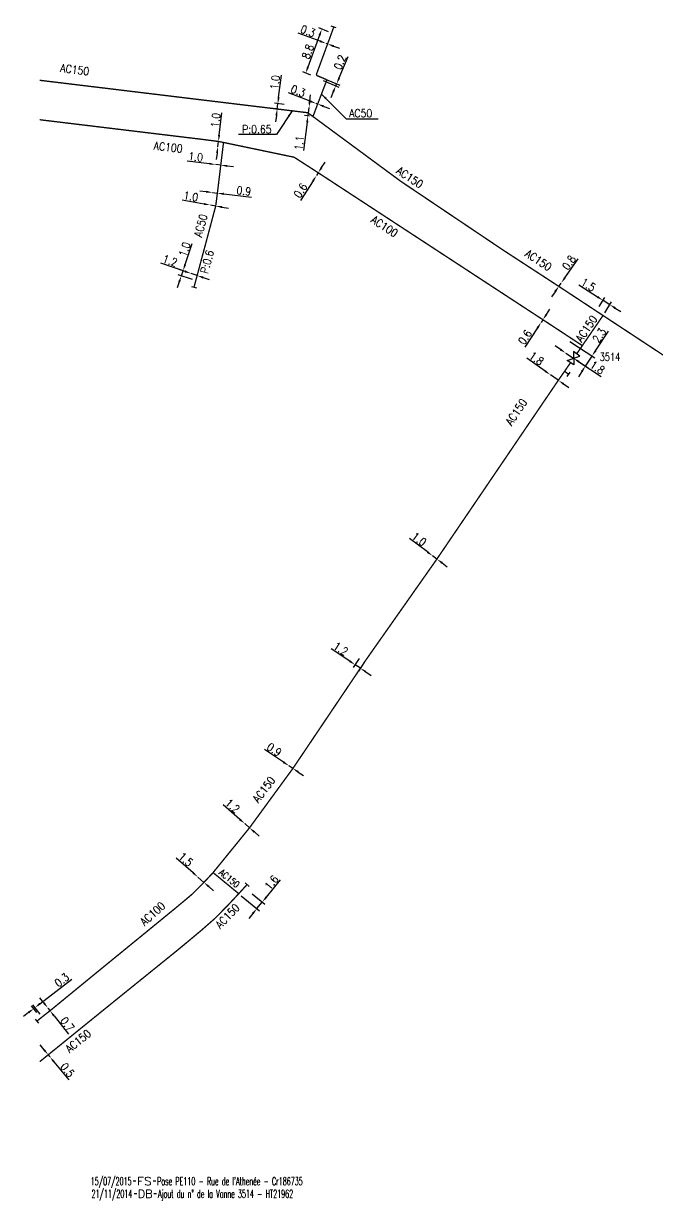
# Model space of a CAD drawing. Header units: millimetres. Extents: x 107995 to 109002, y 120994 to 122000.
# Drawn here: x 107997 to 108115.8, y 121259.9 to 121480.4 of the extents above; entities that cross this region are included whole.
import ezdxf
from ezdxf.enums import TextEntityAlignment as Align

# ---------------------------------------------------------------- set-up
doc = ezdxf.new("R2010")
doc.units = ezdxf.units.MM
doc.header["$PDMODE"] = 34
doc.linetypes.add('L_25_AP', pattern=[2000, 1000, 1000])
doc.layers.get('0').update_dxf_attribs({"linetype": 'CONTINUOUS'})
doc.layers.get('DEFPOINTS').update_dxf_attribs({"linetype": 'CONTINUOUS'})
for name, color, linetype in [('L_150', 1, 'CONTINUOUS'), ('L_300', 7, 'CONTINUOUS'), ('L_340', 7, 'CONTINUOUS'), ('L_910', 7, 'CONTINUOUS')]:
    doc.layers.add(name, color=color, linetype=linetype)
doc.styles.add('G_ROMANS', font='ROMANS.SHX', dxfattribs={"width": 0.75})
doc.styles.get("Standard").update_dxf_attribs({"font": 'romans.shx', "width": 0.85})
doc.dimstyles.get("Standard").update_dxf_attribs({"dimtxt": 1.5, "dimasz": 1.2, "dimexe": 0.625, "dimexo": 0.625, "dimgap": 0.25, "dimtad": 1, "dimdec": 1, "dimzin": 0, "dimdsep": 46, "dimtxsty": 'Standard', "dimcen": -0.5, "dimadec": 0, "dimazin": 0, "dimtfac": 1, "dimtdec": 1, "dimtmove": 0, "dimatfit": 3, "dimfxl": 0, "dimtolj": 1, "dimtzin": 0, "dimarcsym": 0})

# ---------------------------------------------------------------- blocks, each defined once
blk = doc.blocks.new('*D488')
at = {"layer": 'DEFPOINTS', "color": 0, "linetype": 'Continuous', "transparency": 16777216}
for p in [(108052.2, 121452.42), (108051.87, 121451.91), (108051.87, 121451.91)]:
    blk.add_point(p, dxfattribs=at)
at = {"layer": 'L_150', "color": 0, "linetype": 'Continuous', "lineweight": -2, "transparency": 16777216}
for p, q in [((108052.84, 121453.43), (108053.49, 121454.44)), ((108052.2, 121452.42), (108051.87, 121451.91)), ((108051.23, 121450.9), (108048.87, 121447.22))]:
    blk.add_line(p, q, dxfattribs=at)
at = {"layer": 'L_150', "color": 0, "linetype": 'Continuous', "transparency": 16777216}
for points in [[(108052.67, 121453.54), (108053.01, 121453.32), (108052.2, 121452.42)], [(108051.06, 121451.01), (108051.39, 121450.79), (108051.87, 121451.91)]]:
    blk.add_solid(points, dxfattribs=at)
at = {"layer": 'L_150', "color": 0, "linetype": 'Continuous', "transparency": 16777216, "insert": (108048.88, 121449.09), "char_height": 1.5, "attachment_point": 5, "rotation": 57.4006}
blk.add_mtext('\\A1;0.6', dxfattribs=at)
blk = doc.blocks.new('*D489')
at = {"layer": 'DEFPOINTS', "color": 0, "linetype": 'Continuous', "transparency": 16777216}
for p in [(108093.98, 121424.39), (108093.98, 121424.39), (108094.31, 121424.89)]:
    blk.add_point(p, dxfattribs=at)
at = {"layer": 'L_150', "color": 0, "linetype": 'Continuous', "lineweight": -2, "transparency": 16777216}
for p, q in [((108094.98, 121425.89), (108095.64, 121426.89)), ((108093.32, 121423.39), (108090.91, 121419.74)), ((108094.31, 121424.89), (108093.98, 121424.39))]:
    blk.add_line(p, q, dxfattribs=at)
at = {"layer": 'L_150', "color": 0, "linetype": 'Continuous', "transparency": 16777216}
for points in [[(108094.81, 121426), (108095.14, 121425.78), (108094.31, 121424.89)], [(108093.15, 121423.5), (108093.49, 121423.28), (108093.98, 121424.39)]]:
    blk.add_solid(points, dxfattribs=at)
at = {"layer": 'L_150', "color": 0, "linetype": 'Continuous', "transparency": 16777216, "insert": (108090.95, 121421.62), "char_height": 1.5, "attachment_point": 5, "rotation": 56.5416}
blk.add_mtext('\\A1;0.6', dxfattribs=at)
blk = doc.blocks.new('*D490')
at = {"layer": 'DEFPOINTS', "color": 0, "linetype": 'Continuous', "transparency": 16777216}
for p in [(108095.72, 121414.57), (108095.72, 121414.57), (108097.2, 121413.54)]:
    blk.add_point(p, dxfattribs=at)
at = {"layer": 'L_150', "color": 0, "linetype": 'Continuous', "lineweight": -2, "transparency": 16777216}
for p, q in [((108094.74, 121415.26), (108091.31, 121417.67)), ((108097.2, 121413.54), (108095.72, 121414.57)), ((108098.18, 121412.85), (108099.16, 121412.16))]:
    blk.add_line(p, q, dxfattribs=at)
at = {"layer": 'L_150', "color": 0, "linetype": 'Continuous', "transparency": 16777216}
for points in [[(108094.86, 121415.43), (108094.63, 121415.1), (108095.72, 121414.57)], [(108098.29, 121413.01), (108098.06, 121412.68), (108097.2, 121413.54)]]:
    blk.add_solid(points, dxfattribs=at)
at = {"layer": 'L_150', "color": 0, "linetype": 'Continuous', "transparency": 16777216, "insert": (108093.11, 121417.63), "char_height": 1.5, "attachment_point": 5, "rotation": 324.9019}
blk.add_mtext('\\A1;1.8', dxfattribs=at)
blk = doc.blocks.new('*D491')
at = {"layer": 'DEFPOINTS', "color": 0, "linetype": 'Continuous', "transparency": 16777216}
for p in [(108105.58, 121428.51), (108104.54, 121426.85), (108105.58, 121425.68)]:
    blk.add_point(p, dxfattribs=at)
at = {"layer": 'L_150', "color": 0, "linetype": 'Continuous', "lineweight": -2, "transparency": 16777216}
for p, q in [((108104.57, 121429.14), (108101.02, 121431.37)), ((108104.87, 121427.38), (108105.92, 121429.04)), ((108106.85, 121427.71), (108105.58, 121428.51)), ((108105.91, 121426.21), (108107.19, 121428.24)), ((108107.87, 121427.07), (108108.89, 121426.43))]:
    blk.add_line(p, q, dxfattribs=at)
at = {"layer": 'L_150', "color": 0, "linetype": 'Continuous', "transparency": 16777216}
for points in [[(108104.67, 121429.31), (108104.46, 121428.98), (108105.58, 121428.51)], [(108107.98, 121427.24), (108107.76, 121426.9), (108106.85, 121427.71)]]:
    blk.add_solid(points, dxfattribs=at)
at = {"layer": 'L_150', "color": 0, "linetype": 'Continuous', "transparency": 16777216, "insert": (108102.82, 121431.43), "char_height": 1.5, "attachment_point": 5, "rotation": 327.8589}
blk.add_mtext('\\A1;1.5', dxfattribs=at)
blk = doc.blocks.new('*D492')
at = {"layer": 'DEFPOINTS', "color": 0, "linetype": 'Continuous', "transparency": 16777216}
for p in [(108073.64, 121380.65), (108073.64, 121380.65), (108074.44, 121380.05)]:
    blk.add_point(p, dxfattribs=at)
at = {"layer": 'L_150', "color": 0, "linetype": 'Continuous', "lineweight": -2, "transparency": 16777216}
for p, q in [((108072.68, 121381.37), (108069.33, 121383.88)), ((108074.44, 121380.05), (108073.64, 121380.65)), ((108075.4, 121379.33), (108076.36, 121378.61))]:
    blk.add_line(p, q, dxfattribs=at)
at = {"layer": 'L_150', "color": 0, "linetype": 'Continuous', "transparency": 16777216}
for points in [[(108072.8, 121381.53), (108072.56, 121381.21), (108073.64, 121380.65)], [(108075.52, 121379.49), (108075.28, 121379.17), (108074.44, 121380.05)]]:
    blk.add_solid(points, dxfattribs=at)
at = {"layer": 'L_150', "color": 0, "linetype": 'Continuous', "transparency": 16777216, "insert": (108071.12, 121383.78), "char_height": 1.5, "attachment_point": 5, "rotation": 323.1445}
blk.add_mtext('\\A1;1.0', dxfattribs=at)
blk = doc.blocks.new('*D497')
at = {"layer": 'DEFPOINTS', "color": 0, "linetype": 'Continuous', "transparency": 16777216}
for p in [(108097.3, 121431.13), (108097.73, 121431.74), (108097.73, 121431.74)]:
    blk.add_point(p, dxfattribs=at)
at = {"layer": 'L_150', "color": 0, "linetype": 'Continuous', "lineweight": -2, "transparency": 16777216}
for p, q in [((108098.42, 121432.72), (108100.93, 121436.3)), ((108096.61, 121430.14), (108095.92, 121429.16)), ((108097.3, 121431.13), (108097.73, 121431.74))]:
    blk.add_line(p, q, dxfattribs=at)
at = {"layer": 'L_150', "color": 0, "linetype": 'Continuous', "transparency": 16777216}
for points in [[(108098.25, 121432.84), (108098.58, 121432.61), (108097.73, 121431.74)], [(108096.44, 121430.26), (108096.77, 121430.03), (108097.3, 121431.13)]]:
    blk.add_solid(points, dxfattribs=at)
at = {"layer": 'L_150', "color": 0, "linetype": 'Continuous', "transparency": 16777216, "insert": (108099.2, 121435.58), "char_height": 1.5, "attachment_point": 5, "rotation": 54.9052}
blk.add_mtext('\\A1;0.8', dxfattribs=at)
blk = doc.blocks.new('*D880')
at = {"layer": 'DEFPOINTS', "color": 0, "linetype": 'Continuous', "transparency": 16777216}
for p in [(108098.87, 121421.16), (108100.07, 121417.67), (108103.52, 121418.09)]:
    blk.add_point(p, dxfattribs=at)
at = {"layer": 'L_300', "color": 0, "linetype": 'Continuous', "lineweight": -2, "transparency": 16777216}
for p, q in [((108104.18, 121419.09), (108106.59, 121422.73)), ((108099.39, 121420.82), (108104.04, 121417.74)), ((108100.59, 121417.33), (108102.8, 121415.86)), ((108102.28, 121416.21), (108103.52, 121418.09)), ((108101.62, 121415.21), (108100.96, 121414.21))]:
    blk.add_line(p, q, dxfattribs=at)
at = {"layer": 'L_300', "color": 0, "linetype": 'Continuous', "transparency": 16777216}
for points in [[(108104.02, 121419.2), (108104.35, 121418.98), (108103.52, 121418.09)], [(108101.45, 121415.32), (108101.79, 121415.1), (108102.28, 121416.21)]]:
    blk.add_solid(points, dxfattribs=at)
at = {"layer": 'L_300', "color": 0, "linetype": 'Continuous', "transparency": 16777216, "insert": (108104.88, 121421.96), "char_height": 1.5, "attachment_point": 5, "rotation": 56.5416}
blk.add_mtext('\\A1;2.3', dxfattribs=at)
blk = doc.blocks.new('L_300_03')
at = {"color": 0, "linetype": 'Continuous', "flags": 128}
blk.add_lwpolyline([(-1, 0.75), (1, -0.75), (1, 0.75), (-1, -0.75), (-1, 0.75)], dxfattribs=at)
at = {"color": 0, "linetype": 'Continuous', "width": 0.75}
blk.add_attdef('NUM', text='', height=1.5, dxfattribs=at).set_placement((0, 2.1), align=Align.MIDDLE_CENTER)
at = {"color": 0, "linetype": 'Continuous', "width": 0.75, "flags": 3}
for tag, p in [('DEF_LEG', (0, -5)), ('DEF_COUP', (0, -7.5)), ('DEF_TYPE', (0, -10))]:
    blk.add_attdef(tag, text='', height=1.2, dxfattribs=at).set_placement(p, align=Align.MIDDLE)
blk = doc.blocks.new('*D881')
at = {"layer": 'DEFPOINTS', "color": 0, "linetype": 'Continuous', "transparency": 16777216}
for p in [(108033.37, 121457.3), (108033.37, 121457.3), (108033.49, 121458.29)]:
    blk.add_point(p, dxfattribs=at)
at = {"layer": 'L_150', "color": 0, "linetype": 'Continuous', "lineweight": -2, "transparency": 16777216}
for p, q in [((108033.63, 121459.49), (108034.11, 121463.65)), ((108033.37, 121457.3), (108033.49, 121458.29)), ((108033.23, 121456.11), (108033.09, 121454.92))]:
    blk.add_line(p, q, dxfattribs=at)
at = {"layer": 'L_150', "color": 0, "linetype": 'Continuous', "transparency": 16777216}
for points in [[(108033.43, 121459.51), (108033.83, 121459.46), (108033.49, 121458.29)], [(108033.04, 121456.13), (108033.43, 121456.09), (108033.37, 121457.3)]]:
    blk.add_solid(points, dxfattribs=at)
at = {"layer": 'L_150', "color": 0, "linetype": 'Continuous', "transparency": 16777216, "insert": (108032.95, 121462.28), "char_height": 1.5, "attachment_point": 5, "rotation": 83.3397}
blk.add_mtext('\\A1;1.0', dxfattribs=at)
blk = doc.blocks.new('*D882')
at = {"layer": 'DEFPOINTS', "color": 0, "linetype": 'Continuous', "transparency": 16777216}
for p in [(108032.98, 121453.97), (108032.98, 121453.97), (108033.93, 121453.86)]:
    blk.add_point(p, dxfattribs=at)
at = {"layer": 'L_150', "color": 0, "linetype": 'Continuous', "lineweight": -2, "transparency": 16777216}
for p, q in [((108031.79, 121454.1), (108027.63, 121454.59)), ((108033.93, 121453.86), (108032.98, 121453.97)), ((108035.12, 121453.72), (108036.31, 121453.58))]:
    blk.add_line(p, q, dxfattribs=at)
at = {"layer": 'L_150', "color": 0, "linetype": 'Continuous', "transparency": 16777216}
for points in [[(108031.81, 121454.3), (108031.77, 121453.91), (108032.98, 121453.97)], [(108035.14, 121453.91), (108035.1, 121453.52), (108033.93, 121453.86)]]:
    blk.add_solid(points, dxfattribs=at)
at = {"layer": 'L_150', "color": 0, "linetype": 'Continuous', "transparency": 16777216, "insert": (108029.23, 121455.41), "char_height": 1.5, "attachment_point": 5, "rotation": 353.3397}
blk.add_mtext('\\A1;1.0', dxfattribs=at)
blk = doc.blocks.new('*D883')
at = {"layer": 'DEFPOINTS', "color": 0, "linetype": 'Continuous', "transparency": 16777216}
for p in [(108028.36, 121433.56), (108028.36, 121433.56), (108029.5, 121433.17)]:
    blk.add_point(p, dxfattribs=at)
at = {"layer": 'L_150', "color": 0, "linetype": 'Continuous', "lineweight": -2, "transparency": 16777216}
for p, q in [((108027.23, 121433.94), (108022.69, 121435.48)), ((108029.5, 121433.17), (108028.36, 121433.56)), ((108030.64, 121432.79), (108031.77, 121432.41))]:
    blk.add_line(p, q, dxfattribs=at)
at = {"layer": 'L_150', "color": 0, "linetype": 'Continuous', "transparency": 16777216}
for points in [[(108027.29, 121434.13), (108027.16, 121433.75), (108028.36, 121433.56)], [(108030.7, 121432.98), (108030.57, 121432.6), (108029.5, 121433.17)]]:
    blk.add_solid(points, dxfattribs=at)
at = {"layer": 'L_150', "color": 0, "linetype": 'Continuous', "transparency": 16777216, "insert": (108024.43, 121435.95), "char_height": 1.5, "attachment_point": 5, "rotation": 341.3096}
blk.add_mtext('\\A1;1.2', dxfattribs=at)
blk = doc.blocks.new('*D884')
at = {"layer": 'DEFPOINTS', "color": 0, "linetype": 'Continuous', "transparency": 16777216}
for p in [(108026.86, 121434.07), (108028.36, 121433.56), (108029.24, 121432.21)]:
    blk.add_point(p, dxfattribs=at)
at = {"layer": 'L_340', "color": 0, "linetype": 'Continuous', "lineweight": -2, "transparency": 16777216}
for p, q in [((108027.24, 121435.21), (108028.58, 121439.17)), ((108028.65, 121432.41), (108025.94, 121433.32)), ((108027.77, 121433.76), (108026.27, 121434.27)), ((108026.54, 121433.12), (108026.86, 121434.07)), ((108026.15, 121431.99), (108025.77, 121430.85))]:
    blk.add_line(p, q, dxfattribs=at)
at = {"layer": 'L_340', "color": 0, "linetype": 'Continuous', "transparency": 16777216}
for points in [[(108027.05, 121435.27), (108027.43, 121435.14), (108026.86, 121434.07)], [(108025.96, 121432.05), (108026.34, 121431.92), (108026.54, 121433.12)]]:
    blk.add_solid(points, dxfattribs=at)
at = {"layer": 'L_340', "color": 0, "linetype": 'Continuous', "transparency": 16777216, "insert": (108027.16, 121438.08), "char_height": 1.5, "attachment_point": 5, "rotation": 71.3096}
blk.add_mtext('\\A1;1.0', dxfattribs=at)
blk = doc.blocks.new('*D885')
at = {"layer": 'DEFPOINTS', "color": 0, "linetype": 'Continuous', "transparency": 16777216}
for p in [(108032.4, 121448.72), (108032.4, 121448.72), (108033.29, 121448.61)]:
    blk.add_point(p, dxfattribs=at)
at = {"layer": 'L_150', "color": 0, "linetype": 'Continuous', "lineweight": -2, "transparency": 16777216}
for p, q in [((108031.21, 121448.86), (108030.02, 121449)), ((108032.4, 121448.72), (108033.29, 121448.61)), ((108034.49, 121448.47), (108039.68, 121447.85))]:
    blk.add_line(p, q, dxfattribs=at)
at = {"layer": 'L_150', "color": 0, "linetype": 'Continuous', "transparency": 16777216}
for points in [[(108031.23, 121449.06), (108031.18, 121448.66), (108032.4, 121448.72)], [(108034.51, 121448.67), (108034.46, 121448.27), (108033.29, 121448.61)]]:
    blk.add_solid(points, dxfattribs=at)
at = {"layer": 'L_150', "color": 0, "linetype": 'Continuous', "transparency": 16777216, "insert": (108038.25, 121449.03), "char_height": 1.5, "attachment_point": 5, "rotation": 353.2043}
blk.add_mtext('\\A1;0.9', dxfattribs=at)
blk = doc.blocks.new('*D886')
at = {"layer": 'DEFPOINTS', "color": 0, "linetype": 'Continuous', "transparency": 16777216}
for p in [(108031.99, 121446.36), (108031.99, 121446.36), (108032.98, 121446.19)]:
    blk.add_point(p, dxfattribs=at)
at = {"layer": 'L_150', "color": 0, "linetype": 'Continuous', "lineweight": -2, "transparency": 16777216}
for p, q in [((108030.81, 121446.56), (108026.68, 121447.27)), ((108032.98, 121446.19), (108031.99, 121446.36)), ((108034.16, 121445.99), (108035.35, 121445.78))]:
    blk.add_line(p, q, dxfattribs=at)
at = {"layer": 'L_150', "color": 0, "linetype": 'Continuous', "transparency": 16777216}
for points in [[(108030.85, 121446.76), (108030.78, 121446.37), (108031.99, 121446.36)], [(108034.2, 121446.18), (108034.13, 121445.79), (108032.98, 121446.19)]]:
    blk.add_solid(points, dxfattribs=at)
at = {"layer": 'L_150', "color": 0, "linetype": 'Continuous', "transparency": 16777216, "insert": (108028.33, 121448), "char_height": 1.5, "attachment_point": 5, "rotation": 350.2475}
blk.add_mtext('\\A1;1.0', dxfattribs=at)
blk = doc.blocks.new('*D887')
at = {"layer": 'DEFPOINTS', "color": 0, "linetype": 'Continuous', "transparency": 16777216}
for p in [(108054.68, 121478.55), (108049.85, 121471.09), (108051.39, 121470.44)]:
    blk.add_point(p, dxfattribs=at)
at = {"layer": 'L_340', "color": 0, "linetype": 'Continuous', "lineweight": -2, "transparency": 16777216}
for p, q in [((108054.1, 121478.8), (108052.29, 121479.57)), ((108052.45, 121478.2), (108050.26, 121472.22)), ((108050.81, 121470.68), (108049.28, 121471.34))]:
    blk.add_line(p, q, dxfattribs=at)
at = {"layer": 'L_340', "color": 0, "linetype": 'Continuous', "transparency": 16777216}
for points in [[(108052.26, 121478.26), (108052.64, 121478.13), (108052.86, 121479.32)], [(108050.08, 121472.29), (108050.45, 121472.15), (108049.85, 121471.09)]]:
    blk.add_solid(points, dxfattribs=at)
at = {"layer": 'L_340', "color": 0, "linetype": 'Continuous', "transparency": 16777216, "insert": (108050.26, 121475.12), "char_height": 1.5, "attachment_point": 5, "rotation": 69.915}
blk.add_mtext('\\A1;8.8', dxfattribs=at)
blk = doc.blocks.new('*D888')
at = {"layer": 'DEFPOINTS', "color": 0, "linetype": 'Continuous', "transparency": 16777216}
for p in [(108053.66, 121476.66), (108053.66, 121476.66), (108053.95, 121476.56)]:
    blk.add_point(p, dxfattribs=at)
at = {"layer": 'L_150', "color": 0, "linetype": 'Continuous', "lineweight": -2, "transparency": 16777216}
for p, q in [((108052.54, 121477.07), (108048.43, 121478.58)), ((108053.95, 121476.56), (108053.66, 121476.66)), ((108055.07, 121476.15), (108056.2, 121475.74))]:
    blk.add_line(p, q, dxfattribs=at)
at = {"layer": 'L_150', "color": 0, "linetype": 'Continuous', "transparency": 16777216}
for points in [[(108052.61, 121477.26), (108052.47, 121476.89), (108053.66, 121476.66)], [(108055.14, 121476.34), (108055, 121475.96), (108053.95, 121476.56)]]:
    blk.add_solid(points, dxfattribs=at)
at = {"layer": 'L_150', "color": 0, "linetype": 'Continuous', "transparency": 16777216, "insert": (108050.26, 121478.97), "char_height": 1.5, "attachment_point": 5, "rotation": 339.915}
blk.add_mtext('\\A1;0.3', dxfattribs=at)
blk = doc.blocks.new('*D889')
at = {"layer": 'DEFPOINTS', "color": 0, "linetype": 'Continuous', "transparency": 16777216}
for p in [(108051.81, 121465.4), (108051.81, 121465.4), (108052.09, 121465.3)]:
    blk.add_point(p, dxfattribs=at)
at = {"layer": 'L_150', "color": 0, "linetype": 'Continuous', "lineweight": -2, "transparency": 16777216}
for p, q in [((108050.69, 121465.83), (108046.6, 121467.38)), ((108052.09, 121465.3), (108051.81, 121465.4)), ((108053.22, 121464.87), (108054.34, 121464.44))]:
    blk.add_line(p, q, dxfattribs=at)
at = {"layer": 'L_150', "color": 0, "linetype": 'Continuous', "transparency": 16777216}
for points in [[(108050.76, 121466.01), (108050.62, 121465.64), (108051.81, 121465.4)], [(108053.29, 121465.06), (108053.15, 121464.68), (108052.09, 121465.3)]]:
    blk.add_solid(points, dxfattribs=at)
at = {"layer": 'L_150', "color": 0, "linetype": 'Continuous', "transparency": 16777216, "insert": (108048.44, 121467.75), "char_height": 1.5, "attachment_point": 5, "rotation": 339.2207}
blk.add_mtext('\\A1;0.3', dxfattribs=at)
blk = doc.blocks.new('*D890')
at = {"layer": 'DEFPOINTS', "color": 0, "linetype": 'Continuous', "transparency": 16777216}
for p in [(108052.53, 121469.96), (108052.68, 121470.33), (108055.49, 121468.7)]:
    blk.add_point(p, dxfattribs=at)
at = {"layer": 'L_150', "color": 0, "linetype": 'Continuous', "lineweight": -2, "transparency": 16777216}
for p, q in [((108056.11, 121470.18), (108057.82, 121474.2)), ((108053.1, 121469.71), (108056.06, 121468.46)), ((108053.26, 121470.08), (108056.22, 121468.83)), ((108055.02, 121467.6), (108054.55, 121466.49)), ((108055.49, 121468.7), (108055.64, 121469.07))]:
    blk.add_line(p, q, dxfattribs=at)
at = {"layer": 'L_150', "color": 0, "linetype": 'Continuous', "transparency": 16777216}
for points in [[(108055.93, 121470.25), (108056.3, 121470.1), (108055.64, 121469.07)], [(108054.83, 121467.68), (108055.2, 121467.52), (108055.49, 121468.7)]]:
    blk.add_solid(points, dxfattribs=at)
at = {"layer": 'L_150', "color": 0, "linetype": 'Continuous', "transparency": 16777216, "insert": (108056.28, 121473.13), "char_height": 1.5, "attachment_point": 5, "rotation": 67.0366}
blk.add_mtext('\\A1;0.2', dxfattribs=at)
blk = doc.blocks.new('*D891')
at = {"layer": 'DEFPOINTS', "color": 0, "linetype": 'Continuous', "transparency": 16777216}
for p in [(108050.46, 121464.64), (108050.46, 121464.64), (108051.21, 121462.96)]:
    blk.add_point(p, dxfattribs=at)
at = {"layer": 'L_150', "color": 0, "linetype": 'Continuous', "lineweight": -2, "transparency": 16777216}
for p, q in [((108050.61, 121465.83), (108050.76, 121467.02)), ((108050.59, 121463.03), (108049.65, 121463.15)), ((108050.46, 121464.64), (108050.27, 121463.07)), ((108050.12, 121461.88), (108049.46, 121456.57))]:
    blk.add_line(p, q, dxfattribs=at)
at = {"layer": 'L_150', "color": 0, "linetype": 'Continuous', "transparency": 16777216}
for points in [[(108050.41, 121465.85), (108050.81, 121465.81), (108050.46, 121464.64)], [(108049.92, 121461.91), (108050.32, 121461.86), (108050.27, 121463.07)]]:
    blk.add_solid(points, dxfattribs=at)
at = {"layer": 'L_150', "color": 0, "linetype": 'Continuous', "transparency": 16777216, "insert": (108048.63, 121458), "char_height": 1.5, "attachment_point": 5, "rotation": 82.9553}
blk.add_mtext('\\A1;1.1', dxfattribs=at)
blk = doc.blocks.new('*D892')
at = {"layer": 'DEFPOINTS', "color": 0, "linetype": 'Continuous', "transparency": 16777216}
for p in [(108044.63, 121465.36), (108046.3, 121464.15), (108046.42, 121465.14)]:
    blk.add_point(p, dxfattribs=at)
at = {"layer": 'L_150', "color": 0, "linetype": 'Continuous', "lineweight": -2, "transparency": 16777216}
for p, q in [((108044.77, 121466.55), (108045.29, 121470.71)), ((108045.8, 121465.22), (108044.01, 121465.44)), ((108044.5, 121464.37), (108044.63, 121465.36)), ((108045.68, 121464.22), (108043.88, 121464.44)), ((108044.36, 121463.18), (108044.21, 121461.99))]:
    blk.add_line(p, q, dxfattribs=at)
at = {"layer": 'L_150', "color": 0, "linetype": 'Continuous', "transparency": 16777216}
for points in [[(108044.57, 121466.58), (108044.97, 121466.53), (108044.63, 121465.36)], [(108044.16, 121463.2), (108044.55, 121463.15), (108044.5, 121464.37)]]:
    blk.add_solid(points, dxfattribs=at)
at = {"layer": 'L_150', "color": 0, "linetype": 'Continuous', "transparency": 16777216, "insert": (108044.11, 121469.35), "char_height": 1.5, "attachment_point": 5, "rotation": 82.9553}
blk.add_mtext('\\A1;1.0', dxfattribs=at)
blk = doc.blocks.new('L_340_07')
at = {"color": 0, "linetype": 'Continuous', "const_width": 0.25, "flags": 128}
blk.add_lwpolyline([(0, 0), (1.25, 0)], dxfattribs=at)
at = {"color": 0, "linetype": 'Continuous', "flags": 128}
blk.add_lwpolyline([(1.25, -0.5), (1.25, 0.5)], dxfattribs=at)
at = {"color": 0, "linetype": 'Continuous', "style": 'G_ROMANS', "width": 0.75, "flags": 3}
for tag, p in [('DEF_LEG', (0.72, -3.47)), ('DEF_COUP', (0.72, -5.97)), ('DEF_TYPE', (0.72, -8.47))]:
    blk.add_attdef(tag, text='', height=1.2, dxfattribs=at).set_placement(p, align=Align.MIDDLE)
blk = doc.blocks.new('*D895')
at = {"layer": 'DEFPOINTS', "color": 0, "linetype": 'Continuous', "transparency": 16777216}
for p in [(108001.58, 121287.16), (108001.9, 121286.78), (108001.9, 121286.78)]:
    blk.add_point(p, dxfattribs=at)
at = {"layer": 'L_150', "color": 0, "linetype": 'Continuous', "lineweight": -2, "transparency": 16777216}
for p, q in [((108000.82, 121288.09), (108000.06, 121289.02)), ((108001.58, 121287.16), (108001.9, 121286.78)), ((108002.65, 121285.85), (108005.42, 121282.46))]:
    blk.add_line(p, q, dxfattribs=at)
at = {"layer": 'L_150', "color": 0, "linetype": 'Continuous', "transparency": 16777216}
for points in [[(108000.97, 121288.22), (108000.66, 121287.97), (108001.58, 121287.16)], [(108002.81, 121285.97), (108002.5, 121285.72), (108001.9, 121286.78)]]:
    blk.add_solid(points, dxfattribs=at)
at = {"layer": 'L_150', "color": 0, "linetype": 'Continuous', "transparency": 16777216, "insert": (108005.19, 121284.32), "char_height": 1.5, "attachment_point": 5, "rotation": 309.2508}
blk.add_mtext('\\A1;0.5', dxfattribs=at)
blk = doc.blocks.new('*D896')
at = {"layer": 'DEFPOINTS', "color": 0, "linetype": 'Continuous', "transparency": 16777216}
for p in [(108060.24, 121361.96), (108059.1, 121360.25), (108061.24, 121361.29)]:
    blk.add_point(p, dxfattribs=at)
at = {"layer": 'L_150', "color": 0, "linetype": 'Continuous', "lineweight": -2, "transparency": 16777216}
for p, q in [((108058.1, 121360.92), (108054.62, 121363.24)), ((108059.89, 121361.44), (108058.76, 121359.73)), ((108060.1, 121359.59), (108059.1, 121360.25)), ((108060.89, 121360.77), (108059.76, 121359.07)), ((108061.1, 121358.92), (108062.1, 121358.26))]:
    blk.add_line(p, q, dxfattribs=at)
at = {"layer": 'L_150', "color": 0, "linetype": 'Continuous', "transparency": 16777216}
for points in [[(108058.22, 121361.08), (108057.99, 121360.75), (108059.1, 121360.25)], [(108061.21, 121359.09), (108060.99, 121358.76), (108060.1, 121359.59)]]:
    blk.add_solid(points, dxfattribs=at)
at = {"layer": 'L_150', "color": 0, "linetype": 'Continuous', "transparency": 16777216, "insert": (108056.42, 121363.24), "char_height": 1.5, "attachment_point": 5, "rotation": 326.3449}
blk.add_mtext('\\A1;1.2', dxfattribs=at)
blk = doc.blocks.new('*D897')
at = {"layer": 'DEFPOINTS', "color": 0, "linetype": 'Continuous', "transparency": 16777216}
for p in [(108046.7, 121341.32), (108046.7, 121341.32), (108047.45, 121340.82)]:
    blk.add_point(p, dxfattribs=at)
at = {"layer": 'L_150', "color": 0, "linetype": 'Continuous', "lineweight": -2, "transparency": 16777216}
for p, q in [((108045.7, 121341.98), (108042.1, 121344.36)), ((108047.45, 121340.82), (108046.7, 121341.32)), ((108048.44, 121340.15), (108049.44, 121339.49))]:
    blk.add_line(p, q, dxfattribs=at)
at = {"layer": 'L_150', "color": 0, "linetype": 'Continuous', "transparency": 16777216}
for points in [[(108045.81, 121342.15), (108045.58, 121341.81), (108046.7, 121341.32)], [(108048.56, 121340.32), (108048.33, 121339.99), (108047.45, 121340.82)]]:
    blk.add_solid(points, dxfattribs=at)
at = {"layer": 'L_150', "color": 0, "linetype": 'Continuous', "transparency": 16777216, "insert": (108043.95, 121344.34), "char_height": 1.5, "attachment_point": 5, "rotation": 326.4234}
blk.add_mtext('\\A1;0.9', dxfattribs=at)
blk = doc.blocks.new('*D898')
at = {"layer": 'DEFPOINTS', "color": 0, "linetype": 'Continuous', "transparency": 16777216}
for p in [(108038.41, 121330.48), (108038.41, 121330.48), (108039.31, 121329.69)]:
    blk.add_point(p, dxfattribs=at)
at = {"layer": 'L_150', "color": 0, "linetype": 'Continuous', "lineweight": -2, "transparency": 16777216}
for p, q in [((108037.5, 121331.27), (108034.35, 121334.02)), ((108039.31, 121329.69), (108038.41, 121330.48)), ((108040.22, 121328.91), (108041.12, 121328.12))]:
    blk.add_line(p, q, dxfattribs=at)
at = {"layer": 'L_150', "color": 0, "linetype": 'Continuous', "transparency": 16777216}
for points in [[(108037.64, 121331.42), (108037.37, 121331.12), (108038.41, 121330.48)], [(108040.35, 121329.06), (108040.09, 121328.75), (108039.31, 121329.69)]]:
    blk.add_solid(points, dxfattribs=at)
at = {"layer": 'L_150', "color": 0, "linetype": 'Continuous', "transparency": 16777216, "insert": (108036.13, 121333.8), "char_height": 1.5, "attachment_point": 5, "rotation": 318.9136}
blk.add_mtext('\\A1;1.2', dxfattribs=at)
blk = doc.blocks.new('*D899')
at = {"layer": 'DEFPOINTS', "color": 0, "linetype": 'Continuous', "transparency": 16777216}
for p in [(108039.36, 121317.73), (108037.3, 121317.35), (108041.71, 121315.79)]:
    blk.add_point(p, dxfattribs=at)
at = {"layer": 'L_150', "color": 0, "linetype": 'Continuous', "lineweight": -2, "transparency": 16777216}
for p, q in [((108042.48, 121316.72), (108045.13, 121319.96)), ((108037.78, 121316.95), (108041.18, 121314.16)), ((108039.84, 121317.33), (108042.2, 121315.4)), ((108040.7, 121314.56), (108041.71, 121315.79)), ((108039.94, 121313.63), (108039.17, 121312.7))]:
    blk.add_line(p, q, dxfattribs=at)
at = {"layer": 'L_150', "color": 0, "linetype": 'Continuous', "transparency": 16777216}
for points in [[(108042.32, 121316.85), (108042.63, 121316.59), (108041.71, 121315.79)], [(108039.78, 121313.76), (108040.09, 121313.5), (108040.7, 121314.56)]]:
    blk.add_solid(points, dxfattribs=at)
at = {"layer": 'L_150', "color": 0, "linetype": 'Continuous', "transparency": 16777216, "insert": (108043.41, 121319.44), "char_height": 1.5, "attachment_point": 5, "rotation": 50.5993}
blk.add_mtext('\\A1;1.6', dxfattribs=at)
blk = doc.blocks.new('*D900')
at = {"layer": 'DEFPOINTS', "color": 0, "linetype": 'Continuous', "transparency": 16777216}
for p in [(108029.64, 121320.46), (108029.64, 121320.46), (108030.77, 121319.47)]:
    blk.add_point(p, dxfattribs=at)
at = {"layer": 'L_150', "color": 0, "linetype": 'Continuous', "lineweight": -2, "transparency": 16777216}
for p, q in [((108028.74, 121321.25), (108025.59, 121324.02)), ((108030.77, 121319.47), (108029.64, 121320.46)), ((108031.67, 121318.68), (108032.57, 121317.88))]:
    blk.add_line(p, q, dxfattribs=at)
at = {"layer": 'L_150', "color": 0, "linetype": 'Continuous', "transparency": 16777216}
for points in [[(108028.87, 121321.4), (108028.61, 121321.1), (108029.64, 121320.46)], [(108031.8, 121318.83), (108031.54, 121318.53), (108030.77, 121319.47)]]:
    blk.add_solid(points, dxfattribs=at)
at = {"layer": 'L_150', "color": 0, "linetype": 'Continuous', "transparency": 16777216, "insert": (108027.37, 121323.78), "char_height": 1.5, "attachment_point": 5, "rotation": 318.6968}
blk.add_mtext('\\A1;1.5', dxfattribs=at)
blk = doc.blocks.new('*D901')
at = {"layer": 'DEFPOINTS', "color": 0, "linetype": 'Continuous', "transparency": 16777216}
for p in [(107998.85, 121295.82), (107999.81, 121294.59), (108000.44, 121294.26)]:
    blk.add_point(p, dxfattribs=at)
at = {"layer": 'L_340', "color": 0, "linetype": 'Continuous', "lineweight": -2, "transparency": 16777216}
for p, q in [((108000.04, 121296.74), (108006.01, 121301.35)), ((107999.43, 121295.08), (107998.47, 121296.32)), ((108000.06, 121294.75), (107998.71, 121296.5)), ((107998.85, 121295.82), (107999.09, 121296.01)), ((107997.9, 121295.09), (107996.96, 121294.35))]:
    blk.add_line(p, q, dxfattribs=at)
at = {"layer": 'L_340', "color": 0, "linetype": 'Continuous', "transparency": 16777216}
for points in [[(107997.78, 121295.25), (107998.03, 121294.93), (107998.85, 121295.82)], [(107999.92, 121296.9), (108000.16, 121296.58), (107999.09, 121296.01)]]:
    blk.add_solid(points, dxfattribs=at)
at = {"layer": 'L_340', "color": 0, "linetype": 'Continuous', "transparency": 16777216, "insert": (108004.14, 121301.18), "char_height": 1.5, "attachment_point": 5, "rotation": 37.716}
blk.add_mtext('\\A1;0.3', dxfattribs=at)
blk = doc.blocks.new('*D902')
at = {"layer": 'DEFPOINTS', "color": 0, "linetype": 'Continuous', "transparency": 16777216}
for p in [(108001.52, 121295.93), (108001.52, 121295.93), (108001.92, 121295.42)]:
    blk.add_point(p, dxfattribs=at)
at = {"layer": 'L_150', "color": 0, "linetype": 'Continuous', "lineweight": -2, "transparency": 16777216}
for p, q in [((108000.78, 121296.87), (108000.04, 121297.82)), ((108001.52, 121295.93), (108001.92, 121295.42)), ((108002.67, 121294.48), (108005.36, 121291.04))]:
    blk.add_line(p, q, dxfattribs=at)
at = {"layer": 'L_150', "color": 0, "linetype": 'Continuous', "transparency": 16777216}
for points in [[(108000.94, 121297), (108000.63, 121296.75), (108001.52, 121295.93)], [(108002.82, 121294.6), (108002.51, 121294.35), (108001.92, 121295.42)]]:
    blk.add_solid(points, dxfattribs=at)
at = {"layer": 'L_150', "color": 0, "linetype": 'Continuous', "transparency": 16777216, "insert": (108005.17, 121292.9), "char_height": 1.5, "attachment_point": 5, "rotation": 308.1305}
blk.add_mtext('\\A1;0.7', dxfattribs=at)
blk = doc.blocks.new('*D923')
at = {"layer": 'DEFPOINTS', "color": 0, "linetype": 'Continuous', "transparency": 16777216}
for p in [(108098.59, 121418.65), (108098.59, 121418.65), (108100.07, 121417.67)]:
    blk.add_point(p, dxfattribs=at)
at = {"layer": 'L_300', "color": 0, "linetype": 'Continuous', "lineweight": -2, "transparency": 16777216}
for p, q in [((108097.59, 121419.31), (108096.59, 121419.97)), ((108098.59, 121418.65), (108100.07, 121417.67)), ((108101.07, 121417.01), (108105.21, 121414.27))]:
    blk.add_line(p, q, dxfattribs=at)
at = {"layer": 'L_300', "color": 0, "linetype": 'Continuous', "transparency": 16777216}
for points in [[(108097.7, 121419.48), (108097.48, 121419.14), (108098.59, 121418.65)], [(108101.18, 121417.18), (108100.96, 121416.84), (108100.07, 121417.67)]]:
    blk.add_solid(points, dxfattribs=at)
at = {"layer": 'L_300', "color": 0, "linetype": 'Continuous', "transparency": 16777216, "insert": (108104.52, 121415.93), "char_height": 1.5, "attachment_point": 5, "rotation": 326.5416}
blk.add_mtext('\\A1;1.8', dxfattribs=at)
blk = doc.blocks.new('GIS_MODF')
at = {"color": 0, "linetype": 'Continuous', "flags": 128}
for points in [[(-2.18, -0.01), (-1.68, -0.01)], [(1.52, -0.01), (2.02, -0.01)]]:
    blk.add_lwpolyline(points, dxfattribs=at)
at = {"color": 0, "linetype": 'Continuous', "width": 0.5}
blk.add_attdef('DATE', text='', height=1.5, dxfattribs=at).set_placement((-2.5, -0.8), align=Align.RIGHT)
at = {"color": 0, "linetype": 'Continuous', "width": 1.771291}
blk.add_attdef('USER', text='', height=1.5, dxfattribs=at).set_placement((-1.51, -0.8), (1.28, -0.8), align=Align.FIT)
at = {"color": 0, "linetype": 'Continuous', "width": 0.5}
blk.add_attdef('DESC', (2.29, -0.8), '', height=1.5, dxfattribs=at)

msp = doc.modelspace()

# ---------------------------------------------------------------- linework, layer by layer
at = {"layer": 'L_150', "linetype": 'L_25_AP', "const_width": 0.25, "flags": 128}
msp.add_lwpolyline([(108054.68, 121478.55), (108053.95, 121476.56), (108051.88, 121470.92, 0.399575), (108052.02, 121470.61), (108053.6, 121469.94, -0.403092), (108053.74, 121469.62), (108052.09, 121465.3), (108051.21, 121462.96)], format="xyb", dxfattribs=at)
at = {"layer": 'L_150', "linetype": 'L_25_AP', "flags": 128}
for points in [[(108000, 121469.75, 0.25, 0.25, 0), (108046.3, 121464.15, 0.25, 0.25, 0), (108050.17, 121463.68, 0.25, 0.25, -0.129362), (108050.29, 121463.63, 0.25, 0.25, 0), (108051.21, 121462.96, 0.25, 0.25, 0), (108067.66, 121450.83, 0.25, 0.25, 0), (108086.68, 121438.05, 0.25, 0.25, 0), (108097.3, 121431.13, 0.25, 0.25, 0), (108105.58, 121425.68, 0.25, 0.25, 0), (108125.48, 121412.59, 0.25, 0.25, 0), (108140.85, 121399.61, 0.25, 0.25, 0), (108177.03, 121367.44, 0.25, 0.25, 0), (108206.62, 121338.25, 0.25, 0.25, 0), (108216.2, 121329.09, 0.25, 0.25, 0), (108268.01, 121289.86, 0.25, 0.25, 0), (108271.68, 121287.34, 0, 0, 0)], [(108100.64, 121418.49, 0.25, 0.25, 0), (108101.7, 121420.04, 0.25, 0.25, 0), (108105.58, 121425.68, 0, 0, 0)]]:
    msp.add_lwpolyline(points, format="xyseb", dxfattribs=at)
at = {"layer": 'L_150', "linetype": 'L_25_AP', "const_width": 0.25, "flags": 128}
for points in [[(107999.99, 121462.36), (108030.54, 121458.67), (108033.49, 121458.29), (108034.44, 121458.1), (108047.69, 121455.33), (108052.2, 121452.42), (108094.31, 121424.89), (108101.7, 121420.04)], [(108034.44, 121458.1), (108033.93, 121453.86), (108033.29, 121448.61), (108032.98, 121446.19), (108029.5, 121433.17), (108029.24, 121432.21)], [(108000.44, 121294.26), (108001.92, 121295.42), (108012.04, 121303.7), (108020.38, 121310.51), (108025.77, 121314.92), (108028.58, 121317.27), (108030.77, 121319.47), (108032.49, 121321.3), (108039.31, 121329.69), (108047.45, 121340.82), (108061.24, 121361.29), (108074.44, 121380.05), (108097.2, 121413.54), (108098.38, 121415.23), (108099.5, 121416.85)], [(108098.63, 121415.04), (108098.38, 121415.23)], [(108037.3, 121317.35), (108032.49, 121321.3)], [(108000, 121285.88), (108001.58, 121287.16), (108013.24, 121296.61), (108025.7, 121306.67), (108030.11, 121310.33), (108032.85, 121312.73), (108035.09, 121315), (108037.3, 121317.35), (108038.01, 121318.13), (108038.01, 121318.13), (108038.01, 121318.13)]]:
    msp.add_lwpolyline(points, dxfattribs=at)

# ---------------------------------------------------------------- block references
at = {"layer": 'L_300'}
ref = msp.add_blockref('L_300_03', (108100.07, 121417.67), dxfattribs=dict(at, rotation=55.46714063209098))
ref.add_attrib('NUM', '3514', dxfattribs={"layer": '0', "color": 0, "linetype": 'Continuous', "height": 1.5, "width": 0.75}).set_placement((108106.88, 121417.92), align=Align.MIDDLE_CENTER)
at = {"layer": 'L_340'}
for p, rotation in [((108054.68, 121478.55), 69.91500556634756), ((108029.24, 121432.21), 255.0338053230172), ((108038.01, 121318.13), 47.54515963011328), ((108000.44, 121294.26), 219.2772380147115)]:
    msp.add_blockref('L_340_07', p, dxfattribs=dict(at, rotation=rotation))
at = {"layer": 'L_340', "xscale": 0.4999999999932972, "rotation": 323.271870700972}
msp.add_blockref('L_340_07', (108098.63, 121415.04), dxfattribs=at)
at = {"layer": 'L_910'}
ref = msp.add_blockref('GIS_MODF', (108019.71, 121263.53), dxfattribs=at)
ref.add_attrib('DATE', '15/07/2015', dxfattribs={"layer": '0', "color": 0, "linetype": 'Continuous', "height": 1.5, "width": 0.5}).set_placement((108017.21, 121262.73), align=Align.RIGHT)
ref.add_attrib('USER', 'FS', dxfattribs={"layer": '0', "color": 0, "linetype": 'Continuous', "height": 1.5, "width": 1.113383}).set_placement((108018.21, 121262.73), (108020.99, 121262.73), align=Align.FIT)
ref.add_attrib('DESC', "Pose PE110 - Rue de l'Athenée - Cr186735", (108022, 121262.73), dxfattribs={"layer": '0', "color": 0, "linetype": 'Continuous', "height": 1.5, "width": 0.5})
ref = msp.add_blockref('GIS_MODF', (108019.86, 121261.17), dxfattribs=at)
ref.add_attrib('DATE', '21/11/2014', dxfattribs={"layer": '0', "color": 0, "linetype": 'Continuous', "height": 1.5, "width": 0.5}).set_placement((108017.36, 121260.37), align=Align.RIGHT)
ref.add_attrib('USER', 'DB', dxfattribs={"layer": '0', "color": 0, "linetype": 'Continuous', "height": 1.5, "width": 0.99919}).set_placement((108018.36, 121260.37), (108021.14, 121260.37), align=Align.FIT)
ref.add_attrib('DESC', 'Ajout du n° de la Vanne 3514 - HT21962', (108022.15, 121260.37), dxfattribs={"layer": '0', "color": 0, "linetype": 'Continuous', "height": 1.5, "width": 0.5})

# ---------------------------------------------------------------- texts
at = {"layer": 'L_150', "linetype": 'Continuous', "width": 0.85}
for s, height, rotation, p in [('AC150', 1.5, 352.8264, (108003.8, 121471.33)), ('AC100', 1.5, 353.5453, (108021.3, 121456.79)), ('AC150', 1.5, 326.3827, (108066.7, 121452.43)), ('AC50', 1.5, 75.0338, (108030.35, 121440.26)), ('AC100', 1.5, 326.8146, (108061.96, 121443.23)), ('P:0.6', 1.5, 75.0338, (108031.52, 121433.4)), ('AC150', 1.5, 326.8882, (108090.79, 121436.89)), ('AC150', 1.5, 55.7536, (108101.57, 121420.57)), ('AC150', 1.5, 56.2177, (108088.44, 121404.93)), ('AC150', 1.5, 52.6611, (108040.98, 121334.27)), ('AC150', 1.2, 320.5993, (108033.48, 121321.12)), ('AC100', 1.5, 41.9986, (108019.64, 121311.23)), ('AC150', 1.5, 45.724, (108033.83, 121310.69)), ('AC150', 1.5, 39.2508, (108005.58, 121287.45))]:
    msp.add_text(s, height=height, rotation=rotation, dxfattribs=at).set_placement(p)
at = {"layer": 'L_150', "linetype": 'Continuous', "char_height": 1.5}
for s, insert, attachment_point in [('\\A1;AC50', (108058, 121464.32), 1), ('\\A1;P:0.65', (108043.45, 121459.82), 9)]:
    msp.add_mtext(s, dxfattribs=dict(at, insert=insert, attachment_point=attachment_point))

# ---------------------------------------------------------------- dimensions: what is measured, and where the dimension line sits
at = {"layer": 'L_150', "linetype": 'Continuous'}
for base, p1, p2, angle, picture, middle in [((108053.66, 121476.66), (108053.95, 121476.56), (108053.66, 121476.66), 339.915, '*D888', (108049.92, 121478.03)), ((108044.63, 121465.36), (108046.3, 121464.15), (108046.42, 121465.14), 262.9553, '*D892', (108045.1, 121469.23)), ((108051.81, 121465.4), (108052.09, 121465.3), (108051.81, 121465.4), 339.2207, '*D889', (108048.09, 121466.82)), ((108033.37, 121457.3), (108033.49, 121458.29), (108033.37, 121457.3), 83.3397, '*D881', (108033.94, 121462.16)), ((108032.98, 121453.97), (108033.93, 121453.86), (108032.98, 121453.97), 353.3397, '*D882', (108029.12, 121454.42)), ((108051.87, 121451.91), (108052.2, 121452.42), (108051.87, 121451.91), 57.4006, '*D488', (108049.72, 121448.55)), ((108032.4, 121448.72), (108033.29, 121448.61), (108032.4, 121448.72), 353.2043, '*D885', (108038.14, 121448.03)), ((108031.99, 121446.36), (108032.98, 121446.19), (108031.99, 121446.36), 350.2475, '*D886', (108028.16, 121447.02)), ((108028.36, 121433.56), (108029.5, 121433.17), (108028.36, 121433.56), 341.3096, '*D883', (108024.11, 121435)), ((108097.728, 121431.739), (108097.2968, 121431.1253), (108097.728, 121431.739), 234.9052, '*D497', (108100.0195, 121435.0001)), ((108105.58, 121428.51), (108105.58, 121425.68), (108104.54, 121426.85), 327.8589, '*D491', (108102.29, 121430.58)), ((108093.98, 121424.39), (108094.31, 121424.89), (108093.98, 121424.39), 56.5416, '*D489', (108091.79, 121421.06)), ((108095.72, 121414.57), (108097.2, 121413.54), (108095.72, 121414.57), 324.9019, '*D490', (108092.54, 121416.81)), ((108073.64, 121380.65), (108074.44, 121380.05), (108073.64, 121380.65), 323.1445, '*D492', (108070.52, 121382.98)), ((108059.1, 121360.25), (108061.24, 121361.29), (108060.24, 121361.96), 326.3449, '*D896', (108055.86, 121362.41)), ((108046.7, 121341.32), (108047.45, 121340.82), (108046.7, 121341.32), 326.4234, '*D897', (108043.4, 121343.5)), ((108038.41, 121330.48), (108039.31, 121329.69), (108038.41, 121330.48), 318.9136, '*D898', (108035.47, 121333.04)), ((108029.64, 121320.46), (108030.77, 121319.47), (108029.64, 121320.46), 318.6968, '*D900', (108026.71, 121323.03)), ((108041.71, 121315.79), (108037.3, 121317.35), (108039.36, 121317.73), 230.5993, '*D899', (108044.19, 121318.8)), ((108001.52, 121295.93), (108001.92, 121295.42), (108001.52, 121295.93), 308.1305, '*D902', (108004.39, 121292.28)), ((108001.9, 121286.78), (108001.58, 121287.16), (108001.9, 121286.78), 129.2508, '*D895', (108004.42, 121283.69))]:
    dim = msp.add_linear_dim(base=base, p1=p1, p2=p2, angle=angle, dimstyle='Standard', dxfattribs=at)
    dim.commit()
    dim.dimension.update_dxf_attribs({"geometry": picture, "text_midpoint": middle, "dimtype": 160})
for base, p1, p2, angle, text, picture, middle in [((108055.49, 121468.7), (108052.68, 121470.33), (108052.53, 121469.96), 67.0366, '0.2', '*D890', (108057.2, 121472.74)), ((108050.46, 121464.64), (108051.21, 121462.96), (108050.46, 121464.64), 262.9553, '1.1', '*D891', (108049.63, 121457.88))]:
    dim = msp.add_linear_dim(base=base, p1=p1, p2=p2, angle=angle, text=text, dimstyle='Standard', dxfattribs=at)
    dim.commit()
    dim.dimension.update_dxf_attribs({"geometry": picture, "text_midpoint": middle, "dimtype": 160})
at = {"layer": 'L_300', "linetype": 'Continuous'}
for base, p1, p2, angle, picture, middle in [((108103.5217, 121418.0859), (108100.0687, 121417.6709), (108098.87, 121421.16), 236.5416, '*D880', (108105.7192, 121421.4112)), ((108098.59, 121418.65), (108100.07, 121417.67), (108098.59, 121418.65), 326.5416, '*D923', (108103.97, 121415.1))]:
    dim = msp.add_linear_dim(base=base, p1=p1, p2=p2, angle=angle, dimstyle='Standard', dxfattribs=at)
    dim.commit()
    dim.dimension.update_dxf_attribs({"geometry": picture, "text_midpoint": middle, "dimtype": 160})
at = {"layer": 'L_340', "linetype": 'Continuous'}
for base, p1, p2, angle, picture, middle in [((108049.85, 121471.09), (108054.68, 121478.55), (108051.39, 121470.44), 69.915, '*D887', (108051.2, 121474.78)), ((108026.86, 121434.07), (108029.24, 121432.21), (108028.36, 121433.56), 251.3096, '*D884', (108028.11, 121437.76)), ((107998.85, 121295.82), (108000.44, 121294.26), (107999.81, 121294.59), 37.716, '*D901', (108004.75, 121300.38))]:
    dim = msp.add_linear_dim(base=base, p1=p1, p2=p2, angle=angle, dimstyle='Standard', dxfattribs=at)
    dim.commit()
    dim.dimension.update_dxf_attribs({"geometry": picture, "text_midpoint": middle, "dimtype": 160})

# ---------------------------------------------------------------- leaders
at = {"layer": 'L_150', "linetype": 'Continuous', "annotation_type": 0, "has_hookline": 1}
for points, hookline_direction, text_width in [([(108052.8, 121467.16), (108057.46, 121462.52), (108058.66, 121462.52)], 0, 4.55), ([(108047.31, 121464.02), (108044.39, 121459.57), (108043.19, 121459.57)], 1, 5.71)]:
    msp.add_leader(points, dimstyle='Standard', dxfattribs=dict(at, hookline_direction=hookline_direction, text_width=text_width))

doc.saveas('drawing.dxf')
